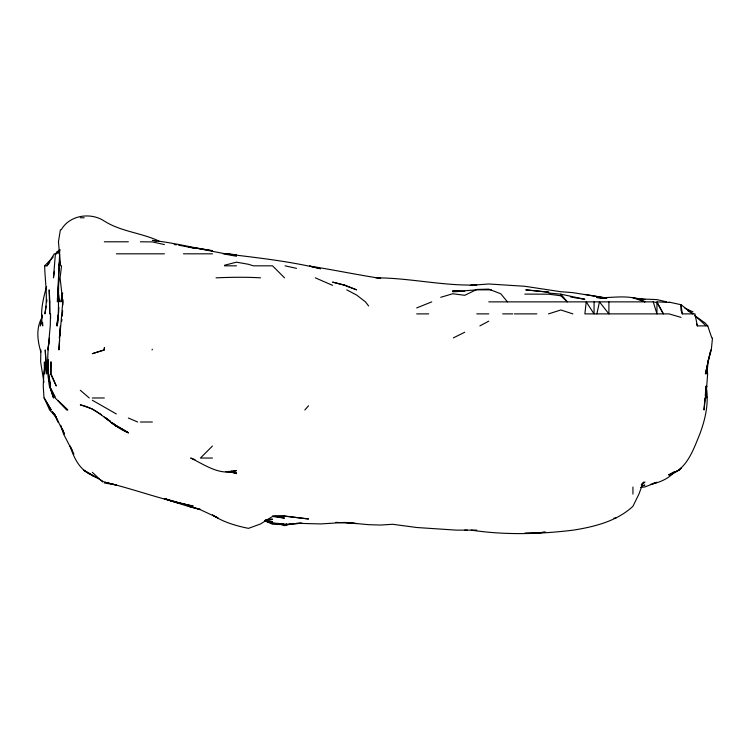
<?xml version="1.0" encoding="UTF-8"?>
<svg xmlns="http://www.w3.org/2000/svg" width="750" height="750" viewBox="0 0 750 750"><rect width="100%" height="100%" fill="white"/><g stroke="black" fill="none" stroke-linecap="round" stroke-linejoin="round"><path stroke-width="1.12" d="M488.766 301.866L594.075 301.866L594.047 313.884L586.238 301.866L584.878 313.884L668.972 313.884L680.991 317.362M40.866 349.922L40.641 361.941L43.913 382.378M57.3 301.866L59.653 253.819M62.634 310.603L62.287 316.069M62.784 305.147L62.869 299.681M58.622 277.838L59.578 261.459M58.613 312.787L58.856 307.331M46.763 301.866L46.875 299.681M59.888 335.728L62.784 301.866L60.094 277.838L61.566 265.828M58.172 289.856L59.091 301.866L58.153 289.856L58.913 277.838C57.994 293.878 59.241 309.862 57.319 325.894L58.153 314.972L56.812 325.894L58.087 317.156M59.606 340.097L58.903 349.922L60.45 325.894L59.353 337.913L60.347 331.359M704.944 397.978L703.997 409.997L706.744 385.969L707.625 373.95L707.016 366.309L707.034 373.95L708.009 361.941L705.394 373.95L710.869 349.922L707.85 361.941L711.3 349.922L712.5 337.913L711.806 337.913L707.737 325.894L705.019 322.95L694.847 315.722M48.356 359.756L48.384 367.397M705.413 393.609L705.609 391.425M55.406 253.819L53.466 277.838L54.45 271.284M61.669 321.525L61.913 319.341M49.078 341.184L48.009 349.922L50.259 325.894L50.494 313.884L50.644 318.253M49.481 337.913C47.044 353.794 46.987 370.247 50.578 385.969L48.628 373.95M58.988 265.828L59.588 261.459M705.319 395.794L706.688 385.969L705.347 395.222M62.316 293.128L60.984 301.866L62.7 293.128M46.078 306.234L44.888 313.884C48.103 297.891 45.019 281.878 44.653 265.828L53.175 257.016M42.366 314.972L40.312 325.894L41.531 321.525M596.887 313.884L599.466 301.866L653.25 301.866L656.962 302.569L663.384 313.884L656.962 301.866L668.972 302.428M46.575 286.575C43.041 299.353 39.787 312.609 42.694 325.894L42.666 322.622M643.359 482.072L638.925 494.091L632.934 506.287C616.95 521.222 594.422 526.753 573.441 530.128L572.859 530.194C539.128 534.281 504.919 535.191 471.281 530.128M42.394 316.884C35.7 327.778 37.472 340.556 40.875 352.106M152.053 349.922L152.381 349.228M58.819 253.819L59.888 251.813M44.653 265.828L46.987 265.828L54.281 253.819M46.987 265.828L49.847 262.134M55.134 253.819L56.269 253.819L59.728 249.525M304.819 409.997L308.559 405.769M56.269 253.819L57.872 252.216M212.447 446.034L200.438 458.044L212.447 458.044M59.466 250.153L56.269 253.191L59.972 250.444M674.1 472.425C667.941 479.034 659.166 482.672 650.409 484.416M641.25 484.866L644.944 482.072L641.944 483.769M56.269 252.403L59.972 249.9M673.781 471.947L668.972 475.087C686.887 469.594 693.394 449.625 699.816 434.025C705.534 418.697 709.181 402.328 706.087 385.969L706.556 397.978L706.134 387.056M479.869 325.894L488.766 321.178M453.3 337.913L464.738 332.25M431.747 301.866L416.681 307.931M57.272 252.188L59.278 251.269M286.716 523.819L284.531 524.606L272.522 524.222L264.506 520.725M641.672 486.122L644.944 485.1L641.672 485.972M440.709 297.319L452.728 293.747L464.738 295.312L476.756 289.462L488.766 289.134L500.784 293.794L507.45 301.866M548.55 313.884L560.85 309.975L572.859 313.884M279.075 523.987L284.531 525.619L289.997 524.016M652.594 483.562L656.962 482.297L644.944 486.919L640.575 487.416M224.466 265.266L236.475 262.162L248.494 264.291L253.331 265.828L272.522 265.828L284.531 277.838M284.531 524.972L302.006 523.116M545.559 532.087L536.822 533.166L524.812 533.278L536.822 532.987M300.919 523.144L284.531 524.513L277.978 523.894M540.103 532.631L544.472 532.153M467.166 530.128L456.234 530.128L416.681 527.503L392.653 524.278L380.644 525.047L368.634 524.681L344.606 522.431L320.578 523.931L296.55 523.284M265.969 519.816L272.522 519.234L265.969 519.637M470.203 285.366L488.766 283.978L524.812 286.284L560.85 291.722L572.859 292.641L606.722 298.134L596.887 297.562C613.041 298.35 629.841 293.644 644.944 301.866L632.934 297.759L644.944 299.541L640.575 299.597M216.037 277.838C230.841 277.219 245.7 276.947 260.503 277.838M231.019 471.009L236.475 470.578C219.806 476.109 204.938 464.841 190.65 458.044L195 459.656M471.291 285.356L476.756 284.972C442.884 286.069 409.631 277.856 375.816 277.838M458.184 291.544L452.728 291.656L476.756 289.856L491.222 289.856M640.575 298.912L656.962 299.606L666.572 301.866M80.297 217.772L84.15 217.772M104.325 241.8L115.641 241.8M116.344 241.8L128.353 241.8M140.372 241.8L152.381 241.903L164.4 244.566M116.344 253.819L164.4 253.819M183.45 253.819L212.447 253.819M224.466 265.828L236.475 265.828M416.681 313.884L428.7 313.884M476.756 313.884L488.766 313.884M502.669 313.884L512.794 313.884M514.406 313.884L536.822 313.884M668.972 302.1L680.991 304.697L680.991 310.078L682.303 313.884L694.978 313.884L697.341 325.894L705.019 325.894M705.469 325.894L707.737 325.894M92.316 397.978L104.325 397.978M140.372 422.006L152.381 422.006M613.941 518.119L615.956 518.119M464.738 530.128L476.756 530.128M524.812 294.103L548.841 294.197L560.85 295.772L567.319 301.866L560.85 294.169L548.841 293.062M335.869 522.366L356.616 523.575L346.791 522.422M464.738 291.403L452.728 290.775L460.369 291.412M279.075 523.491L272.522 523.134L264.872 520.884M280.162 523.913L284.531 524.222M225.553 471.609L236.475 472.425M225.628 253.819L236.475 254.794L225.084 253.819C256.978 257.681 289.341 261.197 320.578 268.753L309.656 266.091M594.075 301.866L599.466 301.866L608.906 313.884L608.906 301.866M284.531 525.619L284.531 524.531L272.522 523.134L265.969 520.866M377.747 278.072L380.644 278.419C356.878 274.706 333.384 269.85 309.656 266.062M603.441 298.106L596.887 297.291L606.722 298.106L584.878 294.394M174.225 244.537L176.409 244.828M264.872 520.566L272.522 521.616L264.872 520.388M178.594 245.166L196.069 248.503M573.956 297.609L584.878 299.269L560.85 294.169L560.85 295.772M156.778 241.097L152.381 240.394C176.625 243.094 200.428 249.319 224.466 253.622M104.325 482.972L116.344 485.016L104.325 482.072C128.287 487.659 151.378 495.966 175.322 501.891M236.475 256.266L223.312 253.819M231.019 471.347L233.203 471.778M275.794 516.366L284.531 518.119L272.522 516.469L260.503 523.987L248.494 528.356C235.894 525.825 223.266 522.131 212.447 514.978L217.425 517.594M570.675 296.991L572.859 297.45M281.259 523.847L284.531 524.531M188.419 504.947L176.409 502.387L164.4 498.797L188.419 506.456L200.438 509.456L188.419 506.1L200.438 509.738L218.419 518.119M285.047 265.828L296.55 268.35M189.384 505.172L193.219 506.1L176.409 502.556L164.4 498.581L188.419 505.359L176.409 502.2M228.834 471.347L236.475 473.597L229.078 471.347M158.972 241.059C141.263 232.772 120.919 231.619 104.325 221.081C90.731 212.006 69.619 214.978 61.256 229.791L60.366 229.791L58.453 241.8L60.628 265.828M128.353 418.031L137.662 422.006M332.587 285.356L315.319 277.838M684.994 308.334L693 311.869M346.781 289.856L356.616 295.05L365.466 301.866L368.634 305.981M103.322 481.528L83.55 470.062L92.316 475.434M116.344 413.953L92.316 400.228M92.316 475.294C79.894 470.597 73.884 457.847 70.041 446.034L72.609 451.041M116.344 425.719L128.353 432.863C110.925 425.756 99.197 408.628 80.297 404.859L92.316 408.9L101.625 414.825M687.459 310.509L693 313.884L680.991 304.697L682.303 313.884M111.947 422.625L115.462 425.1M106.013 417.975L110.241 421.331M80.297 390.234L89.259 397.978M694.716 315.45L705.019 324.834M92.316 472.294L102.759 482.072M57.909 400.5L67.763 409.997L55.134 397.978L49.331 385.969L46.275 361.941L46.809 365.212M57.806 400.5L66.984 409.997L60.094 402.731M52.509 411.778L56.269 417.15L49.613 409.997L44.259 397.978L51.253 409.997L43.988 397.978L43.247 385.969L43.763 373.95L45.806 361.941L44.259 373.95L44.409 361.941L44.625 368.494M52.369 411.769L56.269 417.975L54.413 413.981L64.425 434.025L62.306 428.559M73.95 454.041L63.544 434.025L60.797 425.287M55.228 396.975L49.472 385.969L53.55 397.978L49.688 385.969M696.553 323.709L697.341 325.894M653.25 301.866L656.962 313.884L656.962 301.866M47.166 367.397L47.7 370.678M48.891 379.416L49.153 381.6M706.875 368.494L707.137 373.95L706.997 366.309M632.934 487.031L632.934 494.091M49.856 301.866L49.762 313.884L49.181 289.856L49.856 301.866M104.325 347.841L104.306 349.922L92.316 353.681L104.325 349.922L104.325 347.841M50.962 361.941L50.644 373.95L56.269 385.969L51.084 373.95L50.962 361.941M680.991 468.234L679.2 470.062L668.972 474.731L679.2 470.062L680.991 468.234M284.531 516.009L272.522 516.178L284.531 516.159L308.559 518.972L284.531 516.009M536.822 290.972L525.759 289.856L548.841 292.2L536.822 290.963M200.438 248.588L188.419 247.059L212.447 250.744L200.438 248.588M344.606 285.075L332.587 282.103L344.606 285.338L356.616 289.856L344.606 285.075M272.522 522.769L264.872 520.809L272.522 522.769M97.322 477.759L92.316 475.584L97.322 477.722M128.353 432.666L116.344 426.131L110.344 422.006L128.353 432.666M110.241 421.397L104.325 417.131L110.222 421.397M116.344 426.347L111.947 422.728L116.344 426.347M58.097 422.006L56.269 417.872L58.087 422.006M46.163 361.941L45.225 349.922L46.406 373.95L46.163 361.941M48.356 369.581L47.878 361.941L48.366 369.581"/></g></svg>
